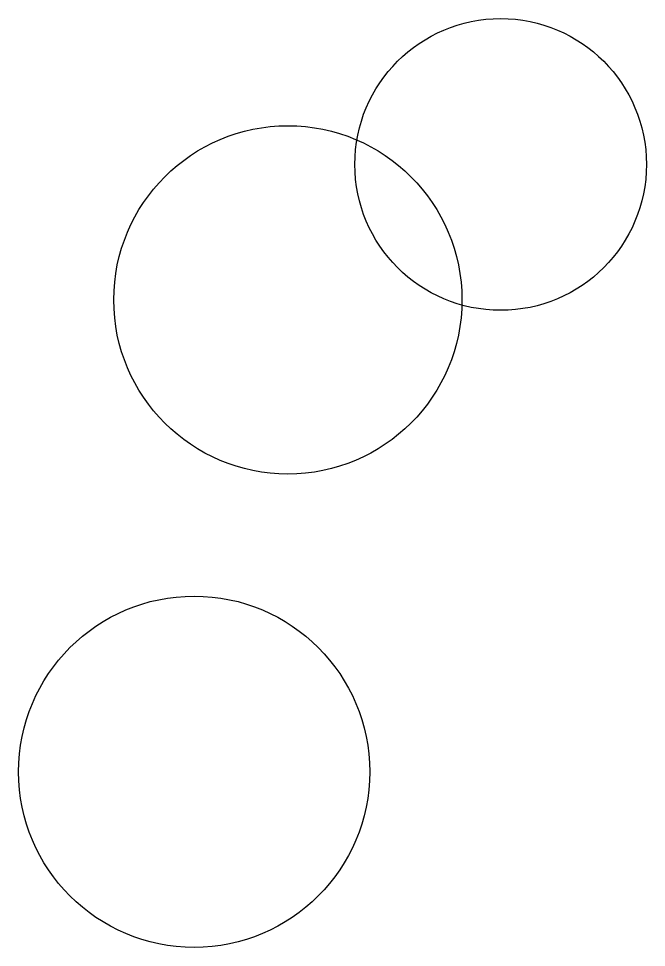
# Model space of a CAD drawing. Header units: millimetres. Extents: x 74 to 285, y 14 to 326.
import ezdxf

# ---------------------------------------------------------------- set-up
doc = ezdxf.new("R2010")
doc.units = ezdxf.units.MM
for name, color, linetype in [('Layer_0', 7, 'CONTINUOUS'), ('Layer_1', 5, 'CONTINUOUS'), ('Layer_2', 1, 'CONTINUOUS')]:
    doc.layers.add(name, color=color, linetype=linetype)

msp = doc.modelspace()

# ---------------------------------------------------------------- linework, layer by layer
at = {"layer": 'Layer_0', "color": 7, "linetype": 'Continuous'}
msp.add_circle((164.5, 231.5), 58.5, dxfattribs=at)
at = {"layer": 'Layer_1', "color": 5, "linetype": 'Continuous'}
msp.add_circle((236, 277), 49, dxfattribs=at)
at = {"layer": 'Layer_2', "color": 1, "linetype": 'Continuous'}
msp.add_circle((133, 73), 59, dxfattribs=at)

doc.saveas('drawing.dxf')
